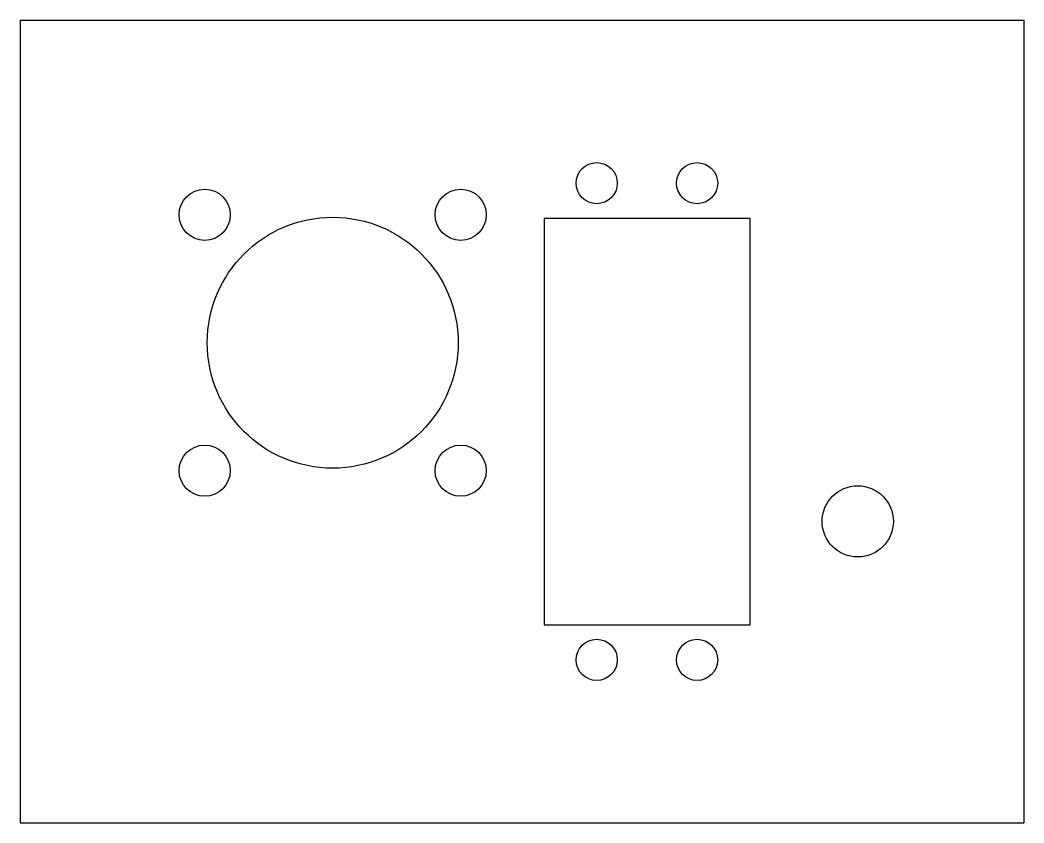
# Model space of a CAD drawing. Header units: millimetres. Extents: x -39 to 61, y -49 to 31.
import ezdxf

# ---------------------------------------------------------------- set-up
doc = ezdxf.new("R2010")
doc.units = ezdxf.units.MM
doc.layers.get('0').update_dxf_attribs({"linetype": 'CONTINUOUS'})

msp = doc.modelspace()

# ---------------------------------------------------------------- linework, layer by layer
at = {"color": 7, "linetype": 'CONTINUOUS', "lineweight": 25}
for p, q in [((-38.66, 31.16), (61.34, 31.16)), ((-38.66, 31.16), (-38.66, -48.84)), ((61.34, 31.16), (61.34, -48.84)), ((13.53, 11.41), (34.03, 11.41)), ((13.53, 11.41), (13.53, -29.09)), ((34.03, 11.41), (34.03, -29.09)), ((13.53, -29.09), (34.03, -29.09)), ((-38.66, -48.84), (61.34, -48.84))]:
    msp.add_line(p, q, dxfattribs=at)
for centre, radius in [((18.78, 14.91), 2.05), ((28.78, 14.91), 2.05), ((-20.27, 11.76), 2.55), ((5.23, 11.76), 2.55), ((-7.52, -0.99), 12.5), ((-20.27, -13.74), 2.55), ((5.23, -13.74), 2.55), ((44.78, -18.79), 3.55), ((18.78, -32.59), 2.05), ((28.78, -32.59), 2.05)]:
    msp.add_circle(centre, radius, dxfattribs=at)

doc.saveas('drawing.dxf')
